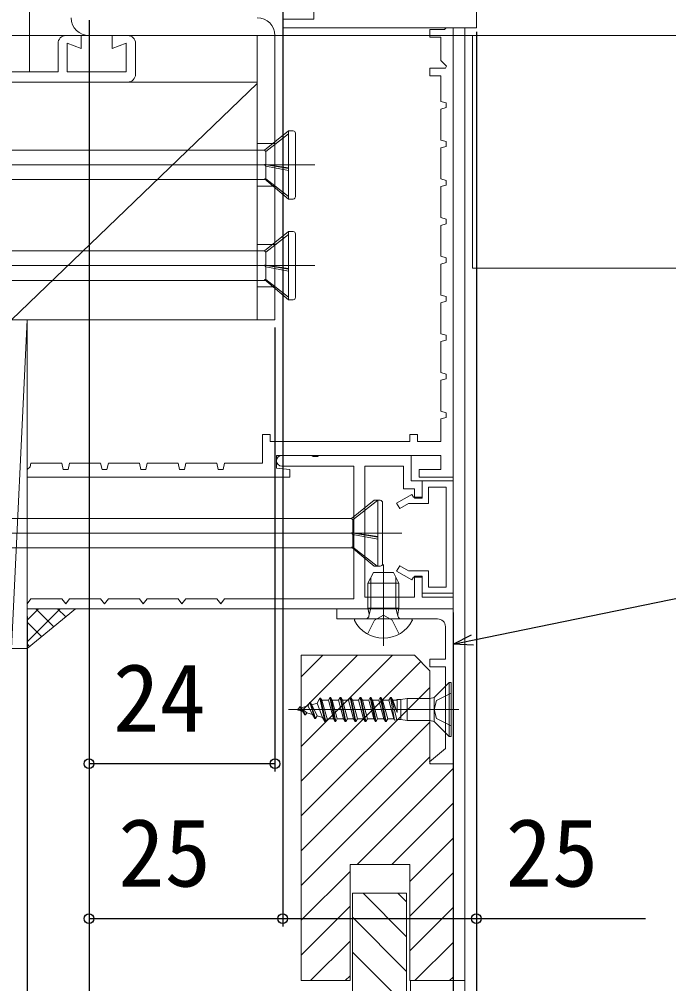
# Model space of a CAD drawing. Units: millimetres, scale not verified. Extents: x -525 to 525, y -783 to 779.
# Drawn here: x -224 to -140.2, y -554 to -429.5 of the extents above; entities that cross this region are included whole.
import ezdxf
from ezdxf.enums import TextEntityAlignment as Align

# ---------------------------------------------------------------- set-up
doc = ezdxf.new("R2010")
doc.units = ezdxf.units.MM
doc.header["$LTSCALE"] = 4
for name, color, linetype, lineweight in [('0-0_0', 30, 'Continuous', 18), ('0-2_YKK_11', 4, 'Continuous', 18), ('0-4_YKK_12', 2, 'Continuous', 18), ('0-5_YKK_13', 4, 'Continuous', 18), ('0-8_YSS_K', 3, 'Continuous', 18), ('0-9_YSS_KE', 3, 'Continuous', 18)]:
    doc.layers.add(name, color=color, linetype=linetype, lineweight=lineweight)
doc.layers.add('0-6_YKK_D', color=6, linetype='Continuous')
doc.styles.add('ＭＳ ゴシック', font='')
doc.styles.get('ＭＳ ゴシック').set_extended_font_data('MS Gothic')

msp = doc.modelspace()

# ---------------------------------------------------------------- linework, layer by layer
at = {"layer": '0-0_0'}
msp.add_lwpolyline([(-174.002, -586.333), (-174.002, -542.333), (-181.002, -542.333), (-181.002, -579.333)], dxfattribs=at)
at = {"layer": '0-2_YKK_11'}
msp.add_line((-209, -436.633), (-209, -432.633), dxfattribs=at)
for points in [[(-275, -428.333), (-275, -429.633), (-250, -429.633), (-250, -434.633), (-249, -434.633), (-249, -429.633), (-226.2, -429.633), (-226.2, -455.433), (-249, -455.433), (-249, -452.633), (-250, -452.633), (-250, -456.633), (-225, -456.633), (-225, -437.633), (-210, -437.633)], [(-210, -431.633), (-212, -431.633), (-212, -433.288), (-210.2, -432.633), (-210.2, -436.333), (-217.8, -436.333), (-217.8, -432.633), (-216, -433.288), (-216, -431.633), (-218, -431.633)], [(-219, -432.633), (-219, -436.333), (-225, -436.333)]]:
    msp.add_lwpolyline(points, dxfattribs=at)
at = {"layer": '0-2_YKK_11', "color": 30}
for points in [[(-168.002, -430.63), (-168.002, -488.63), (-172.402, -488.63), (-172.402, -487.63), (-169.602, -487.63), (-169.602, -485.83), (-190.802, -485.83), (-190.802, -487.482), (-189.102, -487.63), (-189.102, -488.63), (-223.002, -488.63), (-223.002, -487.63), (-222.612, -487.318), (-222.502, -486.83), (-218.502, -486.83), (-218.322, -487.63), (-217.682, -487.63), (-217.502, -486.83), (-213.502, -486.83), (-213.322, -487.63), (-212.682, -487.63), (-212.502, -486.83), (-208.502, -486.83), (-208.322, -487.63), (-207.682, -487.63), (-207.502, -486.83), (-203.502, -486.83), (-203.322, -487.63), (-202.682, -487.63), (-202.502, -486.83), (-198.502, -486.83), (-198.322, -487.63), (-197.682, -487.63), (-197.502, -486.83), (-192.602, -486.83), (-192.602, -483.13), (-191.602, -483.13), (-191.602, -484.03), (-173.602, -484.03), (-173.602, -483.13)], [(-169.602, -440.13), (-169.602, -436.83), (-171.002, -436.83), (-171.002, -435.83), (-168.985, -435.83), (-168.878, -435.572), (-169.602, -434.848), (-169.602, -431.83), (-171.002, -431.83), (-171.002, -430.83), (-169.102, -430.83), (-168.902, -430.63), (-168.002, -430.63)], [(-173.602, -483.13), (-172.602, -483.13), (-172.602, -484.03), (-169.602, -484.03), (-169.602, -481.13), (-168.902, -480.933), (-168.902, -480.328), (-169.602, -480.13), (-169.602, -476.13), (-168.902, -475.933), (-168.902, -475.328), (-169.602, -475.13), (-169.602, -471.13), (-168.902, -470.933), (-168.902, -470.328), (-169.602, -470.13), (-169.602, -466.13), (-168.902, -465.933), (-168.902, -465.328), (-169.602, -465.13), (-169.602, -461.13), (-168.902, -460.933), (-168.902, -460.328), (-169.602, -460.13), (-169.602, -456.13), (-168.902, -455.933), (-168.902, -455.328), (-169.602, -455.13), (-169.602, -451.13), (-168.902, -450.933), (-168.902, -450.328), (-169.602, -450.13), (-169.602, -446.13), (-168.902, -445.933), (-168.902, -445.328), (-169.602, -445.13), (-169.602, -441.13), (-168.902, -440.933), (-168.902, -440.328), (-169.602, -440.13)], [(-223.002, -505.63), (-168.002, -505.63), (-168.002, -504.13), (-172.002, -504.13), (-172.002, -501.43), (-173.002, -501.43), (-173.002, -504.13), (-179.402, -504.13), (-179.402, -487.23), (-174.402, -487.23), (-174.402, -490.13), (-173.002, -490.13), (-173.002, -491.33), (-172.002, -491.33), (-172.002, -489.13), (-173.402, -489.13), (-173.402, -485.83), (-185.344, -485.83), (-185.527, -485.95), (-186.077, -485.95), (-186.26, -485.83), (-190.102, -485.83)], [(-190.102, -487.23), (-180.802, -487.23), (-180.802, -504.33), (-197.502, -504.33), (-198.002, -504.997), (-198.502, -504.33), (-202.502, -504.33), (-203.002, -504.997), (-203.502, -504.33), (-207.502, -504.33), (-208.002, -504.997), (-208.502, -504.33), (-212.502, -504.33), (-213.002, -504.997), (-213.502, -504.33), (-217.502, -504.33), (-218.002, -504.997), (-218.502, -504.33), (-222.502, -504.33), (-223.002, -504.997), (-223.002, -505.63)]]:
    msp.add_lwpolyline(points, dxfattribs=at)
msp.add_lwpolyline([(-168.002, -503.63), (-168.002, -489.13), (-172.002, -489.13), (-172.002, -491.23), (-173.102, -491.23), (-173.317, -490.857), (-175.302, -492.003), (-174.902, -492.696), (-173.749, -492.03), (-171.202, -492.03), (-171.202, -489.93), (-168.902, -489.93), (-168.902, -502.83), (-171.202, -502.83), (-171.202, -500.73), (-173.749, -500.73), (-174.902, -500.065), (-175.302, -500.758), (-173.317, -501.904), (-173.102, -501.53), (-172.002, -501.53), (-172.002, -503.63)], close=True, dxfattribs=at)
at = {"layer": '0-2_YKK_11', "color": 190}
for points in [[(-170.002, -506.931), (-183.002, -506.931), (-183.002, -505.631), (-168.002, -505.631)], [(-168.002, -505.631), (-168.002, -525.631), (-170.942, -525.631), (-171.038, -525.368), (-169.002, -523.66), (-169.002, -513.131), (-171.002, -513.131), (-171.002, -512.131), (-169.002, -512.131), (-169.002, -507.931)]]:
    msp.add_lwpolyline(points, dxfattribs=at)
at = {"layer": '0-2_YKK_11'}
for centre, start, end in [((-218, -432.633), 89.99998, 180.00002), ((-210, -432.633), 0, 89.99998), ((-210, -436.633), 270, 0)]:
    msp.add_arc(centre, 1, start, end, dxfattribs=at)
at = {"layer": '0-2_YKK_11', "color": 30}
for start, end in [(90, 180), (180, 270)]:
    msp.add_arc((-190.102, -486.53), 0.7, start, end, dxfattribs=at)
at = {"layer": '0-2_YKK_11', "color": 190}
msp.add_arc((-170.002, -507.931), 1, 0.00001, 89.99999, dxfattribs=at)
at = {"layer": '0-4_YKK_12'}
msp.add_line((-405.271, -431.633), (400.687, -431.633), dxfattribs=at)
at = {"layer": '0-4_YKK_12', "color": 80}
for p, q in [((-189.052, -448.333), (-195.552, -448.333)), ((-189.052, -461.333), (-195.552, -461.333))]:
    msp.add_line(p, q, dxfattribs=at)
at = {"layer": '0-4_YKK_12', "color": 211}
msp.add_lwpolyline([(-165.002, -405.13), (-165.002, -430.63), (-190.002, -430.63), (-190.002, -429.53), (-186.002, -429.53), (-186.002, -426.93), (-188.089, -426.93), (-189.042, -426.38), (-188.921, -425.93), (-186.302, -425.93)], dxfattribs=at)
at = {"layer": '0-5_YKK_13'}
for p, q in [((-166.502, -430.63), (-166.502, -564.631)), ((-165.502, -431.638), (-165.502, -461.638)), ((-1.502, -431.638), (-165.502, -431.638)), ((-189.256, -443.93), (-192.372, -446.43)), ((-189.256, -444.307), (-192.2, -446.581)), ((-189.256, -452.73), (-189.256, -443.93)), ((-188.656, -443.93), (-189.256, -443.93)), ((-188.356, -444.23), (-188.356, -452.43)), ((-192.372, -446.43), (-226.356, -446.43)), ((-192.372, -446.43), (-192.2, -446.581)), ((-192.2, -446.581), (-192.2, -448.283)), ((-185.856, -448.33), (-290.856, -448.33)), ((-192.372, -448.274), (-189.256, -448.8)), ((-192.2, -448.499), (-192.372, -448.274)), ((-192.2, -448.283), (-192.372, -448.274)), ((-189.256, -448.723), (-192.2, -448.283)), ((-189.256, -449.043), (-192.2, -448.499)), ((-192.2, -448.499), (-192.2, -450.122)), ((-226.356, -450.23), (-192.235, -450.23)), ((-189.256, -452.73), (-192.372, -450.115)), ((-192.2, -450.122), (-192.372, -450.115)), ((-189.256, -452.414), (-192.2, -450.122)), ((-189.256, -452.73), (-188.656, -452.73)), ((-189.256, -456.93), (-192.372, -459.43)), ((-189.256, -457.307), (-192.2, -459.581)), ((-189.256, -465.73), (-189.256, -456.93)), ((-188.656, -456.93), (-189.256, -456.93)), ((-188.356, -457.23), (-188.356, -465.43)), ((-192.372, -459.43), (-226.356, -459.43)), ((-192.372, -459.43), (-192.2, -459.581)), ((-192.2, -459.581), (-192.2, -461.283)), ((-185.856, -461.33), (-290.856, -461.33)), ((-192.372, -461.274), (-189.256, -461.8)), ((-192.2, -461.499), (-192.372, -461.274)), ((-192.2, -461.283), (-192.372, -461.274)), ((-189.256, -461.723), (-192.2, -461.283)), ((-189.256, -462.043), (-192.2, -461.499)), ((-192.2, -461.499), (-192.2, -463.122)), ((-1.502, -461.638), (-165.502, -461.638)), ((-189.256, -465.73), (-192.372, -463.115)), ((-192.2, -463.122), (-192.372, -463.115)), ((-189.256, -465.414), (-192.2, -463.122)), ((-226.356, -463.23), (-192.235, -463.23)), ((-189.256, -465.73), (-188.656, -465.73)), ((-178.191, -491.63), (-181.12, -493.98)), ((-177.71, -491.63), (-180.948, -494.131)), ((-177.404, -491.63), (-178.191, -491.63)), ((-177.704, -500.13), (-177.704, -491.63)), ((-177.104, -491.925), (-177.104, -499.83)), ((-181.12, -493.98), (-226.104, -493.98)), ((-181.12, -493.98), (-180.948, -494.131)), ((-180.948, -494.131), (-180.948, -495.834)), ((-174.604, -495.88), (-296.752, -495.88)), ((-181.12, -495.824), (-177.704, -496.401)), ((-180.948, -496.05), (-181.12, -495.824)), ((-180.948, -495.834), (-181.12, -495.824)), ((-177.704, -496.319), (-180.948, -495.834)), ((-177.704, -496.648), (-180.948, -496.05)), ((-180.948, -496.05), (-180.948, -497.672)), ((-226.104, -497.78), (-180.983, -497.78)), ((-178.182, -500.13), (-181.12, -497.665)), ((-180.948, -497.672), (-181.12, -497.665)), ((-177.79, -500.13), (-180.948, -497.672)), ((-178.182, -500.13), (-177.404, -500.13)), ((-177.002, -510.43), (-177.002, -499.93)), ((-178.302, -500.93), (-179.002, -502.33)), ((-178.623, -505.53), (-178.623, -501.572)), ((-175.702, -500.93), (-178.302, -500.93)), ((-175.002, -502.33), (-175.702, -500.93)), ((-175.381, -505.53), (-175.381, -501.572)), ((-179.002, -505.53), (-179.002, -502.33)), ((-175.002, -502.33), (-179.002, -502.33)), ((-175.002, -505.53), (-175.002, -502.33)), ((-175.002, -505.53), (-179.002, -505.53)), ((-179.002, -505.53), (-178.857, -506.343)), ((-178.623, -505.53), (-178.863, -506.546)), ((-177.002, -506.472), (-178.147, -507.081)), ((-177.002, -506.472), (-175.857, -507.081)), ((-175.381, -505.53), (-175.141, -506.546)), ((-175.002, -505.53), (-175.146, -506.343)), ((-180.597, -506.93), (-173.406, -506.93)), ((-179.052, -508.896), (-178.147, -507.081)), ((-174.952, -508.896), (-175.857, -507.081)), ((-170.452, -517.081), (-168.502, -515.131)), ((-168.502, -522.131), (-168.502, -515.131)), ((-185.852, -519.781), (-186.502, -517.731)), ((-186.402, -517.731), (-186.238, -518.015)), ((-186.402, -517.731), (-185.752, -519.781)), ((-186.238, -518.015), (-185.565, -517.81)), ((-184.845, -519.673), (-185.565, -517.81)), ((-185.202, -517.181), (-184.552, -520.181)), ((-185.102, -517.181), (-184.957, -517.431)), ((-184.452, -520.181), (-185.102, -517.181)), ((-184.104, -517.431), (-184.957, -517.431)), ((-184.25, -519.831), (-184.957, -517.431)), ((-183.454, -519.831), (-184.104, -517.431)), ((-183.252, -520.181), (-183.902, -517.081)), ((-183.152, -520.181), (-183.802, -517.081)), ((-183.802, -517.081), (-183.6, -517.431)), ((-182.95, -519.831), (-183.6, -517.431)), ((-182.804, -517.431), (-183.6, -517.431)), ((-182.154, -519.831), (-182.804, -517.431)), ((-181.952, -520.181), (-182.602, -517.081)), ((-181.852, -520.181), (-182.502, -517.081)), ((-182.502, -517.081), (-182.3, -517.431)), ((-181.65, -519.831), (-182.3, -517.431)), ((-181.504, -517.431), (-182.3, -517.431)), ((-180.854, -519.831), (-181.504, -517.431)), ((-180.652, -520.181), (-181.302, -517.081)), ((-180.552, -520.181), (-181.202, -517.081)), ((-181.202, -517.081), (-181, -517.431)), ((-180.35, -519.831), (-181, -517.431)), ((-180.204, -517.431), (-181, -517.431)), ((-179.554, -519.831), (-180.204, -517.431)), ((-179.352, -520.181), (-180.002, -517.081)), ((-179.252, -520.181), (-179.902, -517.081)), ((-179.902, -517.081), (-179.7, -517.431)), ((-179.05, -519.831), (-179.7, -517.431)), ((-178.904, -517.431), (-179.7, -517.431)), ((-178.254, -519.831), (-178.904, -517.431)), ((-178.052, -520.181), (-178.702, -517.081)), ((-177.952, -520.181), (-178.602, -517.081)), ((-178.602, -517.081), (-178.4, -517.431)), ((-177.75, -519.831), (-178.4, -517.431)), ((-177.604, -517.431), (-178.4, -517.431)), ((-176.954, -519.831), (-177.604, -517.431)), ((-176.752, -520.181), (-177.402, -517.081)), ((-177.302, -517.081), (-177.1, -517.431)), ((-176.652, -520.181), (-177.302, -517.081)), ((-176.45, -519.831), (-177.1, -517.431)), ((-176.291, -517.431), (-177.1, -517.431)), ((-176.102, -517.081), (-176.304, -517.431)), ((-175.654, -519.831), (-176.304, -517.431)), ((-176.002, -517.081), (-176.102, -517.081)), ((-175.556, -520.001), (-176.102, -517.081)), ((-176.002, -517.081), (-175.8, -517.431)), ((-175.267, -519.925), (-176.002, -517.081)), ((-175.292, -517.431), (-175.8, -517.431)), ((-175.292, -517.431), (-175.248, -517.356)), ((-174.752, -517.356), (-175.248, -517.356)), ((-175.248, -517.356), (-175.248, -519.033)), ((-174.752, -517.356), (-173.915, -517.231)), ((-174.752, -519.906), (-174.752, -517.356)), ((-171.012, -517.231), (-173.915, -517.231)), ((-173.915, -520.031), (-173.915, -517.231)), ((-170.452, -517.081), (-171.012, -517.231)), ((-171.012, -520.031), (-171.012, -517.231)), ((-170.452, -520.181), (-170.452, -517.081)), ((-167.252, -518.631), (-189.252, -518.631)), ((-188.252, -518.631), (-187.951, -518.539)), ((-188.252, -518.631), (-187.429, -518.883)), ((-187.407, -518.89), (-187.951, -518.539)), ((-187.152, -519.331), (-187.802, -518.281)), ((-187.052, -519.331), (-187.702, -518.281)), ((-187.607, -518.434), (-186.758, -518.174)), ((-186.888, -519.048), (-187.599, -518.447)), ((-187.052, -519.331), (-186.888, -519.048)), ((-186.888, -519.048), (-186.144, -519.276)), ((-186.758, -518.174), (-186.144, -519.276)), ((-185.563, -519.453), (-186.238, -518.015)), ((-187.052, -519.331), (-187.152, -519.331)), ((-185.752, -519.781), (-185.563, -519.453)), ((-185.563, -519.453), (-184.845, -519.673)), ((-184.452, -520.181), (-184.25, -519.831)), ((-183.454, -519.831), (-184.25, -519.831)), ((-183.152, -520.181), (-182.95, -519.831)), ((-182.154, -519.831), (-182.95, -519.831)), ((-181.852, -520.181), (-181.65, -519.831)), ((-180.854, -519.831), (-181.65, -519.831)), ((-180.552, -520.181), (-180.35, -519.831)), ((-179.554, -519.831), (-180.35, -519.831)), ((-179.252, -520.181), (-179.05, -519.831)), ((-178.254, -519.831), (-179.05, -519.831)), ((-177.952, -520.181), (-177.75, -519.831)), ((-176.954, -519.831), (-177.75, -519.831)), ((-176.652, -520.181), (-176.45, -519.831)), ((-175.654, -519.831), (-176.45, -519.831)), ((-175.558, -519.998), (-175.654, -519.831)), ((-175.558, -519.998), (-175.191, -519.906)), ((-174.752, -519.906), (-175.193, -519.906)), ((-174.752, -519.906), (-173.915, -520.031)), ((-171.012, -520.031), (-173.915, -520.031)), ((-170.452, -520.181), (-171.012, -520.031)), ((-170.452, -520.181), (-168.502, -522.131))]:
    msp.add_line(p, q, dxfattribs=at)
at = {"layer": '0-5_YKK_13', "color": 80}
for p, q in [((-215.002, -431.633), (-193.302, -431.633)), ((-193.302, -431.633), (-193.302, -468.333)), ((-191.002, -431.633), (-191.002, -468.333)), ((-191.002, -445.583), (-193.302, -445.583)), ((-191.002, -451.083), (-193.302, -451.083)), ((-191.002, -458.583), (-193.302, -458.583)), ((-191.002, -464.083), (-193.302, -464.083)), ((-191.002, -468.333), (-193.302, -468.333))]:
    msp.add_line(p, q, dxfattribs=at)
at = {"layer": '0-5_YKK_13'}
msp.add_lwpolyline([(-225, -336.333), (-225, -436.333), (-222.7, -436.333), (-222.7, -336.333)], close=True, dxfattribs=at)
for points in [[(-168.002, -553.631), (-168.002, -430.63), (-166.502, -430.63)], [(-168.502, -522.131), (-168.252, -522.131), (-168.252, -515.131), (-168.502, -515.131)], [(-168.252, -516.531), (-170.167, -517.486), (-170.453, -518.631)], [(-186.402, -517.731), (-186.502, -517.731), (-186.758, -518.174)], [(-185.102, -517.181), (-185.202, -517.181), (-185.565, -517.81)], [(-183.802, -517.081), (-183.902, -517.081), (-184.104, -517.431)], [(-182.502, -517.081), (-182.602, -517.081), (-182.804, -517.431)], [(-181.202, -517.081), (-181.302, -517.081), (-181.504, -517.431)], [(-179.902, -517.081), (-180.002, -517.081), (-180.204, -517.431)], [(-178.602, -517.081), (-178.702, -517.081), (-178.904, -517.431)], [(-177.302, -517.081), (-177.402, -517.081), (-177.604, -517.431)], [(-175.8, -517.431), (-175.248, -519.033), (-176.002, -517.081)], [(-187.702, -518.281), (-187.802, -518.281), (-187.951, -518.539)], [(-168.252, -520.731), (-170.167, -519.776), (-170.453, -518.631)], [(-185.752, -519.781), (-185.852, -519.781), (-186.144, -519.276)], [(-184.452, -520.181), (-184.552, -520.181), (-184.845, -519.673)], [(-183.152, -520.181), (-183.252, -520.181), (-183.454, -519.831)], [(-181.852, -520.181), (-181.952, -520.181), (-182.154, -519.831)], [(-180.552, -520.181), (-180.652, -520.181), (-180.854, -519.831)], [(-179.252, -520.181), (-179.352, -520.181), (-179.554, -519.831)], [(-177.952, -520.181), (-178.052, -520.181), (-178.254, -519.831)], [(-176.652, -520.181), (-176.752, -520.181), (-176.954, -519.831)], [(-173.402, -573.631), (-173.502, -573.631), (-173.502, -553.631), (-166.502, -553.631)]]:
    msp.add_lwpolyline(points, dxfattribs=at)
at = {"layer": '0-5_YKK_13', "color": 80}
for centre, start, end in [((-215.002, -429.333), 180, 270), ((-193.302, -431.633), 0, 90)]:
    msp.add_arc(centre, 2.3, start, end, dxfattribs=at)
at = {"layer": '0-5_YKK_13'}
for centre, radius, start, end in [((-188.656, -444.23), 0.3, 0, 90), ((-188.656, -452.43), 0.3, 270, 0), ((-188.656, -457.23), 0.3, 0, 90), ((-188.656, -465.43), 0.3, 270, 0), ((-177.404, -491.93), 0.3, 0, 90), ((-177.404, -499.83), 0.3, 270, 0), ((-179.349, -506.43), 0.5, 270, 10.09096), ((-174.654, -506.43), 0.5, 169.90904, 270), ((-180.597, -507.085), 0.154, 90, 207.28096), ((-177.002, -505.23), 4.2, 207.28096, 332.71904), ((-173.406, -507.085), 0.154, 332.71904, 90)]:
    msp.add_arc(centre, radius, start, end, dxfattribs=at)
at = {"layer": '0-6_YKK_D'}
for p, q in [((-190.002, -427.43), (-190.002, -546.63)), ((-190.002, -427.43), (-190.002, -546.63)), ((-215.002, -429.63), (-215.002, -652.131)), ((-215.002, -429.63), (-215.002, -652.131)), ((-215.002, -429.63), (-215.002, -526.63)), ((-215.002, -429.63), (-215.002, -546.63)), ((-165.002, -431.13), (-165.002, -546.63)), ((-165.002, -431.13), (-165.002, -612.131)), ((-191.002, -469.333), (-191.002, -526.63)), ((-223.002, -506.63), (-223.002, -632.131)), ((-168.002, -506.13), (-168.002, -632.131)), ((-168.002, -511.13), (-168.002, -612.131)), ((-191.002, -525.63), (-215.002, -525.63)), ((-215.002, -545.63), (-190.002, -545.63))]:
    msp.add_line(p, q, dxfattribs=at)
for points in [[(-168.002, -510.19), (-165.504, -509.678), (-109.48, -498.195), (-7.798, -498.195)], [(-165.367, -510.347), (-168.002, -510.19), (-165.641, -509.009)], [(-190.002, -545.63), (-165.002, -545.63), (-143.161, -545.63)]]:
    msp.add_lwpolyline(points, dxfattribs=at)
for centre in [(-215.002, -525.63), (-191.002, -525.63), (-215.002, -545.63), (-190.002, -545.63), (-190.002, -545.63), (-165.002, -545.63)]:
    msp.add_circle(centre, 0.637, dxfattribs=at)
at = {"layer": '0-8_YSS_K'}
for p, q in [((-193.302, -437.833), (-225, -468.333)), ((-223.002, -468.333), (-225, -510.751)), ((-222.995, -507.09), (-221.535, -505.63)), ((-222.994, -510.751), (-216.734, -505.63)), ((-222.994, -509.918), (-218.707, -505.63)), ((-219.563, -507.945), (-221.878, -505.63)), ((-218.007, -506.672), (-219.049, -505.63)), ((-221.119, -509.217), (-222.995, -507.342)), ((-222.675, -510.49), (-222.994, -510.171))]:
    msp.add_line(p, q, dxfattribs=at)
at = {"layer": '0-8_YSS_K', "color": 30}
for p, q in [((-187.602, -514.41), (-184.823, -511.631)), ((-187.602, -518.901), (-180.332, -511.631)), ((-187.602, -523.391), (-175.842, -511.631)), ((-187.602, -527.881), (-172.177, -512.456)), ((-187.602, -532.371), (-171.002, -515.771)), ((-187.602, -536.861), (-171.002, -520.261)), ((-187.602, -541.351), (-171.002, -524.751)), ((-180.392, -538.631), (-168.002, -526.241)), ((-175.902, -538.631), (-168.002, -530.731)), ((-173.602, -540.822), (-168.002, -535.222)), ((-187.602, -545.841), (-181.302, -539.541)), ((-173.602, -545.312), (-168.002, -539.712)), ((-174.002, -547.962), (-179.631, -542.333)), ((-174.002, -543.472), (-175.141, -542.333)), ((-187.602, -550.331), (-181.302, -544.031)), ((-173.602, -549.802), (-168.002, -544.202)), ((-174.002, -552.452), (-181.002, -545.452)), ((-186.411, -553.631), (-181.302, -548.522)), ((-172.941, -553.631), (-168.002, -548.692)), ((-174.002, -556.942), (-181.002, -549.942)), ((-181.921, -553.631), (-181.302, -553.012)), ((-168.451, -553.631), (-168.002, -553.182))]:
    msp.add_line(p, q, dxfattribs=at)
at = {"layer": '0-8_YSS_K'}
for points in [[(-225, -437.633), (-193.302, -437.633), (-193.302, -468.333), (-225, -468.333)], [(-225, -468.333), (-223.002, -468.333), (-223.002, -510.751), (-225, -510.751)]]:
    msp.add_lwpolyline(points, close=True, dxfattribs=at)
at = {"layer": '0-9_YSS_KE', "color": 30}
msp.add_lwpolyline([(-187.602, -553.631), (-187.602, -511.631), (-173.002, -511.631), (-171.002, -513.631), (-171.002, -525.631), (-168.002, -525.631), (-168.002, -553.631), (-173.602, -553.631), (-173.602, -538.631), (-181.302, -538.631), (-181.302, -553.631)], close=True, dxfattribs=at)

# ---------------------------------------------------------------- texts
at = {"layer": '0-6_YKK_D', "style": 'ＭＳ ゴシック'}
for s, p in [('24', (-211.9, -524.13)), ('25', (-211.229, -544.13)), ('25', (-161.229, -544.13))]:
    msp.add_text(s, height=8.798, dxfattribs=at).set_placement(p, align=Align.BOTTOM_LEFT)

doc.saveas('drawing.dxf')
